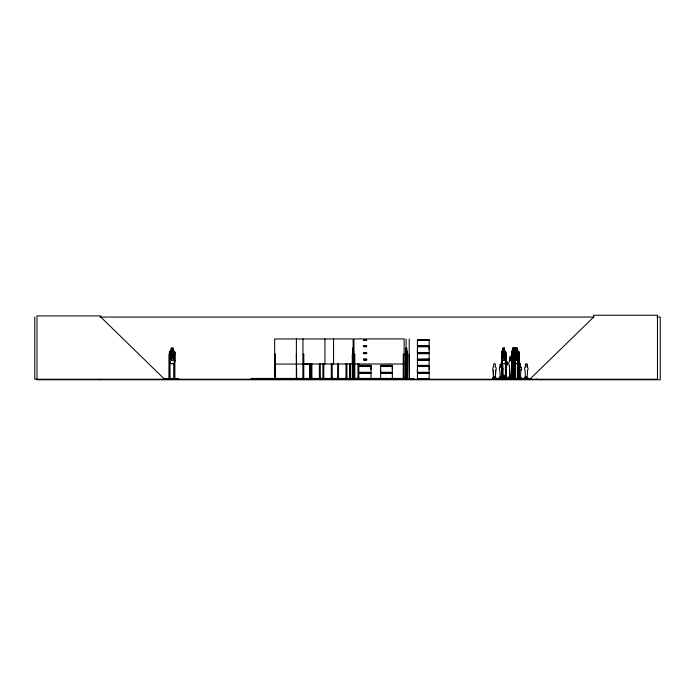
<?xml version="1.0" encoding="UTF-8"?>
<svg xmlns="http://www.w3.org/2000/svg" width="695" height="695" viewBox="0 0 695 695"><rect width="100%" height="100%" fill="white"/><g stroke="black" fill="none" stroke-linecap="round" stroke-linejoin="round"><path stroke-width="1.04" d="M370.991 369.384L370.991 366.508L359.272 366.508M380.617 372.268L380.617 366.508L392.354 366.508L392.336 372.268L380.617 372.268L380.634 369.384M392.336 369.384L392.336 366.508M417.426 372.268L417.426 366.508L429.154 366.508L429.145 372.268L417.426 372.268L417.434 369.384M417.426 352.547L417.426 346.788L429.154 346.788L429.145 352.547L417.426 352.547L417.434 349.663M429.145 369.384L429.145 366.508M429.145 349.663L429.145 346.788M291.848 379.105L301.256 379.105M291.848 378.758L302.186 378.714L302.186 379.235M401.58 378.827L401.588 379.305L414.081 379.279L414.081 378.775L400.928 378.723M404.672 378.827L404.672 379.218M410.98 379.279L410.988 378.827M495.292 378.28L495.717 370.218L495.361 378.28L493.554 378.28L493.189 370.218A2.094 1.738 -90 0 1 493.624 366.925L493.624 364.666A1.042 0.869 -90 0 1 494.493 363.624A1.042 0.869 -90 0 1 495.361 364.666L495.361 366.925A2.094 1.738 -90 0 1 495.717 370.218M501.938 378.28L502.372 370.218L502.007 378.28M505.925 377.819L506.577 365.726A3.136 2.606 -90 0 0 506.038 360.801L505.856 352.278L505.352 351.184L501.946 351.184L501.495 360.557L502.059 363.528M512.571 377.819L513.11 365.726A3.136 2.606 -90 0 0 513.874 363.511M512.684 377.819L513.11 365.726M518.8 378.28L518.435 370.218A2.094 1.738 -90 0 1 518.8 366.925L518.8 364.666A1.042 0.869 -90 0 1 519.591 363.624A1.042 0.869 -90 0 1 520.538 364.666L520.459 366.925A2.094 1.738 -90 0 1 520.894 370.218L520.459 378.28L518.566 378.323M527.114 378.28L527.54 370.218A2.094 1.738 -90 0 0 527.184 366.925L527.184 364.666A1.042 0.869 -90 0 0 526.315 363.624A1.042 0.869 -90 0 0 525.446 364.666L525.446 366.925A2.094 1.738 -90 0 0 525.09 370.218L525.446 378.28M407.044 363.633L407.244 360.54L407.14 363.633L405.515 363.633L405.628 351.288M525.02 378.323L525.02 378.818M501.121 377.437L500.226 377.194M500.913 377.281L500.296 377.437L501.173 377.324M503.701 376.62C504.014 376.499 503.606 375.813 504.483 376.012M504.674 376.021C504.857 376.777 503.849 376.377 503.892 376.012M510.895 376.464C511.607 376.455 509.061 375.926 510.504 376.673M510.547 376.021L511.433 376.386M509.895 376.334L510.564 376.021M510.773 376.464C510.834 376.23 511.676 376.577 510.165 375.96M519.539 377.272L518.904 377.133M526.315 377.263L525.394 377.255L526.289 377.437M526.132 377.376L525.42 377.385M514.986 363.633L514.96 351.288M515.082 363.633L515.282 360.557M517.323 363.633L517.601 360.54M517.419 363.633L517.732 360.557M493.598 377.194L494.536 377.255M494.466 377.437L493.659 377.342L494.371 377.011M501.026 377.255L500.218 377.255L501.121 377.081M500.704 377.437L501.104 377.081M500.652 377.324L500.965 377.003L500.6 377.437M503.328 376.204L504.379 376.021M503.58 376.482L503.945 376.099M503.936 376.342L503.918 376.56M504.144 376.386L503.467 376.021M511.233 376.117L510.399 376.29M510.842 376.482L511.346 376.299M526.045 377.255L525.55 377.507L526.193 377.011M525.455 377.437L526.141 377.003M507.272 379.149L507.298 378.714M510.634 379.149L511.199 378.732M516.272 379.149L515.977 378.497M406.688 354.78L406.61 348.099M517.149 352.626L516.706 348.204M359.376 379.183L371.017 378.983M505.282 363.633L505.812 360.54L505.248 363.528L501.972 363.528M406.749 352.417L406.914 358.073L406.592 360.54L405.984 360.54L406.062 348.099L406.697 348.204L406.697 351.288M405.619 351.184L405.402 379.235M497.446 379.149L497.49 378.714L527.687 378.732L527.687 377.854M505.613 379.175L505.656 377.185M174.21 363.633L174.914 360.557L174.914 352.278L174.28 351.184L169.971 351.184M174.914 360.557L174.297 363.633L169.954 363.633M518.461 363.528L519.104 360.54L519.104 352.322L518.461 351.288M493.936 377.081C495.161 377.298 493.059 377.906 494.319 377.003M518.904 377.011L519.704 377.194M526.037 377.038L525.481 377.342L526.045 377.124M512.936 351.184L512.927 363.633M513.032 351.184L513.023 363.633M519.252 360.557L518.505 363.633L511.859 363.633L511.972 351.184M511.65 379.235L511.98 351.288M517.019 378.758L516.42 379.235M517.002 379.149L515.62 379.218L515.899 378.818M494.154 377.437L493.867 377.376M493.632 377.229L494.466 377.255L493.632 377.081M503.858 376.395L504.023 375.96L504.283 376.438M503.38 376.247L504.023 376.62L504.7 376.021M519.122 377.376L519.269 377.263M271.059 379.235L278.009 379.305L278.009 378.775L271.354 378.827L271.397 379.305M510.034 376.342L510.504 375.908M517.349 354.241L518.001 352.426L517.41 352.278M517.48 359.723L518.131 358.073L518.131 352.322M501.755 377.854L501.39 379.209L502.042 351.184M322.949 363.563L322.88 379.235L322.828 378.723M353.842 378.714L353.703 379.157M513.631 348.099L513.657 360.54L514.474 360.54L514.917 358.073L514.509 348.099L512.51 348.204L512.059 358.073L512.51 360.54L513.344 360.54M410.102 379.175L410.137 378.714M169.363 379.235L169.389 352.287L170.058 351.184M170.084 363.528L169.537 360.54L169.537 352.33L170.084 351.288M352.669 359.402L354.294 356.509M352.652 357.517L353.633 355.831L352.686 354.233M492.52 379.07L492.503 377.854L493.659 377.854L493.659 378.732M492.859 379.209L493.024 379.07M494.458 379.209L495.309 379.192L495.109 377.854M499.001 379.209L499.149 377.854L500.304 377.854L500.304 378.732M502.511 377.854L502.025 379.209L501.955 354.163M502.494 378.983L501.747 378.949M504.075 379.07L504.544 378.732M504.553 378.949L505.96 379.183L505.404 379.235L505.421 354.163L506.099 354.163L506.099 379.235M504.683 379.218L505.143 379.227M510.13 377.185L508.393 377.185L508.419 379.01M508.453 379.209L508.592 378.732M508.592 378.949L509.287 379.209M511.789 379.227L511.251 379.218L511.85 379.183L511.911 354.163M512.093 379.218L512.606 379.183L511.989 379.192L512.102 378.323M518.149 379.07L518.079 378.323L517.384 378.323L517.871 379.192M519.347 379.209L519.443 354.163L518.652 354.163L518.652 379.235M519.808 378.497L519.608 379.227L519.651 378.714M522.345 379.218L522.857 379.183L522.266 379.218L522.379 378.714M523.022 379.218L523.622 379.183L523.057 378.758M525.481 378.732L525.481 377.854L524.325 377.854L524.178 379.209M526.393 379.07L526.454 378.497L519.382 378.497M526.445 379.07L526.932 377.854M527.601 379.07L526.923 378.949M529.72 378.732L529.59 379.209M529.868 379.209L593.686 317.068L593.686 315.243L657.479 315.243L657.479 379.235L34.75 379.235L34.75 317.068M536.349 379.07L535.897 379.07M518.87 377.229L519.408 377.072M171.352 351.288L170.44 352.322L170.44 358.073L171.352 360.54L173.046 360.54L173.95 358.073L173.95 352.322L173.046 351.288L172.959 348.204L171.265 348.204L171.205 351.184M380.608 379.227L392.362 378.992L392.336 373.423L380.617 373.423L380.617 378.983M417.434 359.489L429.163 359.263L429.154 353.703L417.426 353.703L417.426 359.254M417.417 379.227L429.163 378.992L429.154 373.423L417.426 373.423L417.426 378.983M526.211 377.376L525.689 377.376M165.288 379.175L178.58 379.175L178.502 378.714L165.358 378.714L165.367 379.235M172.899 379.175L172.959 378.714L172.977 379.235M510.981 376.021L511.433 376.186M509.478 379.175L508.601 379.209M494.623 379.07L531.692 379.07M499.618 379.07L499.14 378.949M502.311 379.209L502.242 363.563M524.994 379.218L524.317 378.949M525.455 379.235L525.959 379.227M302.881 378.714L302.846 379.235L302.977 338.925M513.327 352.243C513.97 353.642 512.441 365.344 513.935 356.509L514.648 359.567L514.109 355.857L514.665 352.304L513.657 352.322L513.657 358.073L514.474 358.073L514.456 352.252L513.926 355.136L513.44 352.278L512.51 352.322L512.51 358.073L513.344 358.073M99.976 317.068L594.016 317.068M656.992 317.068L660.25 317.068L660.25 379.757L36.991 379.757L36.991 315.895L100.792 315.895L100.792 317.068L164.585 379.235M363.615 339.846L366.665 339.846M417.417 339.846L429.163 339.846M363.615 340.064L366.665 340.072M417.417 340.064L429.163 340.046M363.624 340.411L366.656 340.411M417.434 340.411L429.145 340.411M363.624 345.623L366.656 345.623M363.598 346.032L366.682 346.032M417.347 346.032L429.241 346.032M363.598 346.388L366.682 346.388M417.347 346.388L429.241 346.388M363.624 346.788L366.656 346.788M405.958 348.099L406.714 348.099M504.431 351.184L504.431 348.099L502.919 348.099L502.919 351.184M514.509 348.099L512.476 348.099L512.51 351.288M504.388 348.204L502.963 348.204L503.058 351.288L502.25 352.322L502.25 358.073L502.963 360.54L504.292 360.54L505.004 358.073L504.344 348.099M406.089 348.716L406.089 349.75M514.326 348.716L513.805 348.716L513.805 349.75L514.326 349.75M405.515 351.184L407.14 351.184L407.366 352.278L407.148 379.235L407.088 378.323L407.748 378.323M511.868 351.184L518.566 351.184L519.191 352.322L519.174 379.218M174.193 351.184L174.914 352.278M505.265 351.184L505.856 352.278M515.282 352.278L515.872 351.288L515.838 348.099M517.41 351.184L517.74 379.235M363.624 352.547L366.656 352.547M363.598 352.947L366.682 352.947M417.347 352.947L429.241 352.947M363.598 353.303L366.682 353.303M417.347 353.303L429.241 353.303M363.624 353.703L366.656 353.703M174.775 354.163L174.271 354.163L174.219 379.235M296.383 354.163L296.713 379.235M302.977 354.163L303.828 354.163L303.724 379.235M353.13 354.163L352.278 354.163L352.278 379.235M404.116 354.146L403.265 354.146L403.265 379.227L403.361 378.306M405.402 354.163L405.602 379.235M407.166 354.163L407.661 354.163L407.6 379.235M501.555 354.163L502.242 354.163M274.655 354.224L275.489 354.224M406.115 354.224L406.436 379.305M409.207 354.224L409.537 379.305M509.965 360.801L510.078 357.412L509.965 360.801A3.136 2.606 -90 0 0 509.426 365.726L509.922 376.812M363.624 359.107L366.656 359.107M417.434 359.107L429.145 359.107M363.615 359.263L366.665 359.263M363.615 359.784L366.665 359.784M363.624 360.132L366.656 360.132M417.434 360.132L429.145 360.132M169.476 360.557L170.04 363.633M405.307 360.557L405.611 363.633M511.685 360.557L511.963 363.633M515.047 360.557L515.316 363.633M169.997 363.528L174.254 363.528M405.524 363.528L407.131 363.528M511.885 363.528L518.539 363.528M501.929 363.633L505.369 363.633M302.977 363.998L353.13 363.998M353.964 363.989L404.116 363.989M274.655 364.067L310.118 364.067M500.27 364.666L500.2 366.925L500.27 364.666A1.042 0.869 -90 0 1 501.138 363.624A1.042 0.869 -90 0 1 502.007 364.666L501.938 364.666M518.722 364.666L518.8 364.666A1.042 0.869 -90 0 1 519.669 363.624A1.042 0.869 -90 0 1 520.459 364.666L520.538 366.925A2.094 1.738 -90 0 1 520.824 370.218L520.894 370.218M525.446 364.666L525.446 366.925M527.184 364.666L527.184 366.925M359.272 365.344L371.008 365.344M380.617 365.344L392.354 365.344M359.193 365.752L371.087 365.752M380.539 365.752L392.432 365.752M417.347 365.752L429.241 365.752M502.111 364.328A3.136 2.606 -90 0 0 502.78 365.726L502.893 365.726A3.136 2.606 -90 0 1 502.129 363.511M506.577 365.726L506.464 365.726A3.136 2.606 -90 0 0 505.925 360.801M509.426 365.726L510.034 376.812M359.193 366.109L371.087 366.109M380.539 366.109L392.432 366.109M417.347 366.109L429.241 366.109M501.938 366.925L502.007 366.925A2.094 1.738 -90 0 1 502.372 370.218M518.722 366.925L518.8 366.925A2.094 1.738 -90 0 0 518.366 370.218M493.189 370.218L493.624 378.28M359.272 372.268L371.008 372.268L371.008 366.508M359.193 372.668L371.087 372.668M380.539 372.668L392.432 372.668M417.347 372.668L429.241 372.668M359.193 373.024L371.087 373.024M380.539 373.024L392.432 373.024M417.347 373.024L429.241 373.024M359.272 373.423L371.008 373.423L371.008 378.983M503.102 375.752L504.422 375.752L504.422 378.497M525.316 376.899L525.316 378.732L525.229 376.899L526.106 376.899L526.019 378.732M502.051 377.185L503.484 377.185L503.484 378.497M511.998 377.185L513.735 377.185L513.744 379.235M525.455 377.229L525.959 377.385M501.547 377.854L502.711 377.854L502.711 378.949M503.319 377.819L502.78 365.726M504.188 377.819L506.038 377.819M510.078 377.819L511.815 377.819M517.671 377.854L518.835 377.854M510.981 378.236L511.954 378.236M517.627 378.236L519.712 378.236M169.015 378.323L169.936 378.323M174.853 378.323L173.932 378.323L173.95 379.235M274.568 378.384L275.576 378.384M302.872 378.323L303.923 378.323L303.923 379.235M309.431 378.384L310.43 378.384L310.422 379.305M320.334 378.323L319.292 378.323L319.292 379.235M322.854 378.323L323.896 378.323L323.896 379.235M346.979 378.323L345.928 378.323L345.928 379.235L346.032 363.563M349.498 378.323L350.541 378.323L350.541 379.235M353.225 378.323L352.183 378.323L352.183 379.235M353.859 378.306L354.91 378.306L354.91 379.227M500.2 378.28L502.381 378.462M505.343 378.323L506.177 378.323L506.142 379.235M512.293 378.323L511.598 378.323L511.642 379.235M513.275 378.323L514.717 378.323L514.717 379.235M515.655 378.323L514.96 378.323L514.96 379.235L515.03 360.427M525.377 378.28L527.184 378.28M405.637 378.454L251.164 378.454L251.164 379.235M502.051 378.497L505.96 378.497M512.276 378.497L508.697 378.497L508.697 377.185M515.438 378.497L518.922 378.497M169.65 378.584L174.219 378.584M311.977 378.584L319.292 378.584M323.896 378.584L331.211 378.584M338.621 378.584L345.936 378.584M350.541 378.584L357.856 378.584M405.602 378.584L407.461 378.584M498.654 378.558L499.401 378.558M501.999 378.584L506.698 378.558M511.946 378.584L518.844 378.584M523.83 378.558L524.395 378.558M530.476 378.558L531.397 378.558M349.524 378.714L349.463 379.235M353.19 378.714L353.251 379.235M527.983 378.732L531.397 378.732M531.666 378.949L520.112 379.227M404.368 379.157L404.212 378.306L403.169 378.306L403.169 379.227M347.135 379.175L346.996 378.723M520.425 379.209L520.277 377.854M508.931 379.227L508.384 378.818M313.949 379.235L306.999 379.305L306.999 378.784L313.654 378.827L313.61 379.305M515.777 378.758L515.742 379.235M170.935 378.758L170.944 379.149M510.2 378.758L510.173 379.218M510.234 379.175L510.234 378.732M517.436 359.489L518.062 359.393L517.375 357.525M519.582 379.209L519.46 376.899L518.583 376.899L518.592 379.235M517.975 379.192L518.01 354.163L517.454 354.163L517.575 379.235M511.407 379.192L492.703 379.192M505.343 379.192L505.352 377.185L507.089 377.185L507.089 378.818M519.043 379.149L519.052 378.323M513.405 379.149L513.379 378.323M510.052 379.149L510.026 378.714M352.686 352.417L354.241 355.136M402.944 379.149L402.926 378.714M517.601 352.322L517.297 348.099L515.264 348.099L517.236 348.204L517.236 351.288M514.978 351.184L515.299 379.235M407.035 351.184L407.348 352.322M515.421 358.073L515.872 360.54L516.706 360.54L517.149 352.322M501.538 360.54L502.025 363.633M513.536 379.183L513.605 363.563M500.27 378.28L499.835 370.218A2.094 1.738 -90 0 1 500.27 366.925M527.887 378.949L527.887 377.854L526.723 377.854L526.723 378.732M524.525 377.854L524.525 378.732M521.241 378.949L521.241 377.854L520.077 377.854L520.155 378.818M521.033 377.854L521.033 378.732M518.904 354.163L518.904 378.193M519.026 378.714L519.026 379.235M517.627 352.278L517.697 379.235M516.837 348.099L516.802 351.288M516.298 378.714L516.298 379.235M515.655 348.716L515.655 349.75M515.586 363.563L515.612 379.235M515.412 351.288L515.412 348.204L515.334 351.288M515.464 378.323L515.412 379.235M515.151 378.323L515.195 379.235M514.648 363.563L514.648 379.235M514.404 363.563L514.482 379.235M514.378 348.204L514.378 351.288M514.335 363.563L514.378 379.235M514.144 363.563L514.204 379.235M514.091 363.563L514.065 379.235M513.892 363.563L513.952 379.235M513.475 348.099L513.44 351.288M513.37 348.099L513.344 351.288M513.353 363.563L513.344 379.235M512.224 363.563L512.25 379.235M511.98 363.563L511.946 379.235M511.068 378.497L511.068 375.752L509.748 375.752L509.748 378.497M510.947 375.752L510.947 378.497M510.66 378.714L510.66 379.235M509.878 375.752L509.878 378.497M505.856 378.323L505.856 379.235L505.769 352.278M504.301 375.752L504.301 378.497M503.232 375.752L503.102 378.497M501.851 354.163L501.833 379.235M500.93 378.732L500.93 376.899L500.053 376.899L500.053 378.732M500.852 376.899L500.852 378.732M500.139 376.899L500.139 378.732M499.349 377.854L499.349 378.732M496.065 378.949L496.065 377.854L494.901 377.854L494.901 378.732M495.865 377.854L495.865 378.732L492.703 378.732L492.703 377.854M494.284 378.732L494.284 376.899L493.407 376.899L493.407 378.732M494.206 376.899L494.206 378.732M429.154 340.072L429.145 345.623L417.426 345.623L417.426 340.072M412.118 378.714L412.118 379.235L400.911 379.175L400.945 378.714M409.642 379.305L409.642 378.384L409.12 378.384L409.112 379.305M409.216 338.986L409.207 379.305M407.687 378.323L407.687 379.235M407.487 363.563L407.461 379.235M407.27 352.278L407.279 379.235M406.54 379.305L406.54 378.384L405.315 378.323L405.324 379.235M406.115 338.986L406.115 379.305M405.976 378.323L406.062 379.305M405.897 363.563L405.915 379.235M404.186 379.227L404.116 338.908L353.964 338.908L354.059 379.227M404.021 378.306L404.021 379.227M403.804 378.454L403.804 379.235M358.802 363.563L358.872 379.235L358.898 378.323L357.856 378.323L357.856 379.235M358.707 378.323L358.707 379.235M358.055 378.323L358.047 379.235M357.951 363.563L357.951 379.235M354.806 379.227L354.806 354.146L353.964 354.146L353.833 379.227M353.355 348.716L353.355 349.75M353.19 379.235L353.13 338.925L274.655 338.986L274.655 379.305L274.586 378.384M353.034 378.323L353.025 379.235M352.843 348.204L352.843 351.288M352.912 352.278L352.912 360.557M352.739 348.099L352.739 351.184M352.374 378.323L352.374 379.235M350.445 363.563L350.445 379.235M349.698 378.323L349.689 379.235M349.594 363.563L349.524 379.235M346.883 363.563L346.944 379.235M346.779 378.323L346.779 379.235M342.939 378.454L342.939 379.235M341.653 378.454L341.653 379.235M338.621 379.235L338.621 378.323L337.57 378.323L337.544 379.235M338.517 363.563L338.517 379.235M338.422 378.323L338.422 379.235M337.77 378.323L337.77 379.235M337.674 363.563L337.605 379.235M333.557 338.925L333.557 363.998M332.288 379.235L332.262 378.323L331.211 378.323L331.211 379.235M332.158 363.563L332.227 379.235M332.062 378.323L332.062 379.235M331.411 378.323L331.411 379.235M331.307 363.563L331.307 379.235M324.93 338.925L324.93 363.998M323.801 363.563L323.801 379.235M323.705 378.323L323.705 379.235M323.045 378.323L323.053 379.235M320.239 363.563L320.36 379.235M320.134 378.323L320.134 379.235M319.387 363.563L319.387 379.235M311.977 379.235L311.977 378.323L310.934 378.323L310.934 379.235M311.881 363.563L311.881 379.235M311.777 378.323L311.786 379.235M311.125 378.323L311.125 379.235M311.03 363.563L310.96 379.235M310.352 363.676L310.317 379.305M310.118 363.676L310.187 379.305M310.013 378.384L309.979 379.305M309.518 363.676L309.553 379.305M309.449 378.384L309.449 379.305M303.072 378.323L303.072 379.235M302.056 378.454L302.056 379.235M301.43 378.714L301.465 379.235M301.256 378.714L301.256 379.235M300.631 378.714L300.631 379.235M299.858 378.714L299.858 379.235M299.076 378.714L298.989 379.235M298.615 378.454L298.615 379.235M298.277 378.714L298.32 379.235M297.321 378.454L297.321 379.235M296.817 379.235L296.817 378.323L296.287 378.323L296.339 379.235L296.391 338.925M296.087 378.714L296.087 379.235M296.027 378.454L296.027 379.235M295.332 378.714L295.366 379.235M294.532 378.714L294.532 379.235M294.124 378.714L294.167 379.235M293.75 378.714L293.75 379.235M292.89 378.714L292.977 379.235M292.221 378.714L292.178 379.235M291.848 378.714L291.857 379.235M275.489 363.676L275.559 379.305M275.455 378.384L275.455 379.305M275.263 354.224L275.333 379.305M275.159 378.384L275.124 379.305M274.89 363.676L274.82 379.305M252.997 378.454L252.997 379.235M251.703 378.454L251.703 379.235M174.836 352.278L174.827 379.235M174.506 361.478L174.506 378.193M174.367 378.323L174.41 379.235M174.011 363.563L174.028 379.235M173.046 351.288L173.107 348.099L171.205 348.099L171.265 351.288M169.919 379.235L169.858 354.163L169.094 354.163L169.094 379.235L169.041 378.323M169.65 378.323L169.65 379.235L169.597 362.521M169.302 378.323L169.302 379.235M100.792 379.235L100.792 379.757M502.016 363.511A3.136 2.606 -90 0 1 502.111 362.703M505.543 356.309A1.564 1.303 -90 0 1 505.925 357.412L506.038 357.412A1.564 1.303 -90 0 0 505.656 356.309M509.965 357.412A1.564 1.303 -90 0 1 511.92 356.057M505.004 359.393L504.544 359.489L503.762 356.509L503.015 359.402L502.511 359.393L503.458 355.831L502.641 352.252L504.292 352.322L504.292 358.073L502.963 358.073L502.963 352.322L503.736 355.136L504.944 352.304L504.049 355.857L505.004 359.393M173.672 359.393L173.09 359.489L172.091 356.509L171.135 359.402L170.518 359.506L171.708 355.831L170.666 352.252L172.065 355.136L173.012 352.339L173.602 352.304L172.456 355.857L173.672 359.393M515.23 351.184L514.978 352.33L515.325 351.184M509.739 379.105L509.739 379.105M172.742 348.716L171.656 348.716L171.656 349.75L172.742 349.75L172.742 348.716M504.057 348.716L503.206 348.716L503.206 349.75L504.057 349.75L504.057 348.716M513.197 348.716L512.658 348.716L512.658 349.75L513.197 349.75L513.197 348.716M516.559 348.716L516.02 348.716L516.02 349.75L516.559 349.75L516.559 348.716M173.046 352.322L171.352 352.322L171.352 358.073L173.046 358.073L173.046 352.322M406.592 352.322L405.984 352.322L405.984 358.073L406.592 358.073L406.592 352.322M516.706 352.322L515.872 352.322L515.872 358.073L516.706 358.073L516.706 352.322M366.665 359.567L363.615 359.497L366.656 359.576M429.163 359.497L417.417 359.567L429.154 359.576M429.163 359.793L417.417 359.793L417.434 365.344L429.154 365.344L429.154 359.793M370.982 378.818L359.298 378.818L370.991 378.827M392.328 378.818L380.643 378.818L392.336 378.827M429.128 378.818L417.452 378.818L429.145 378.827M300.266 379.235L300.266 378.714L300.223 379.235"/></g></svg>
